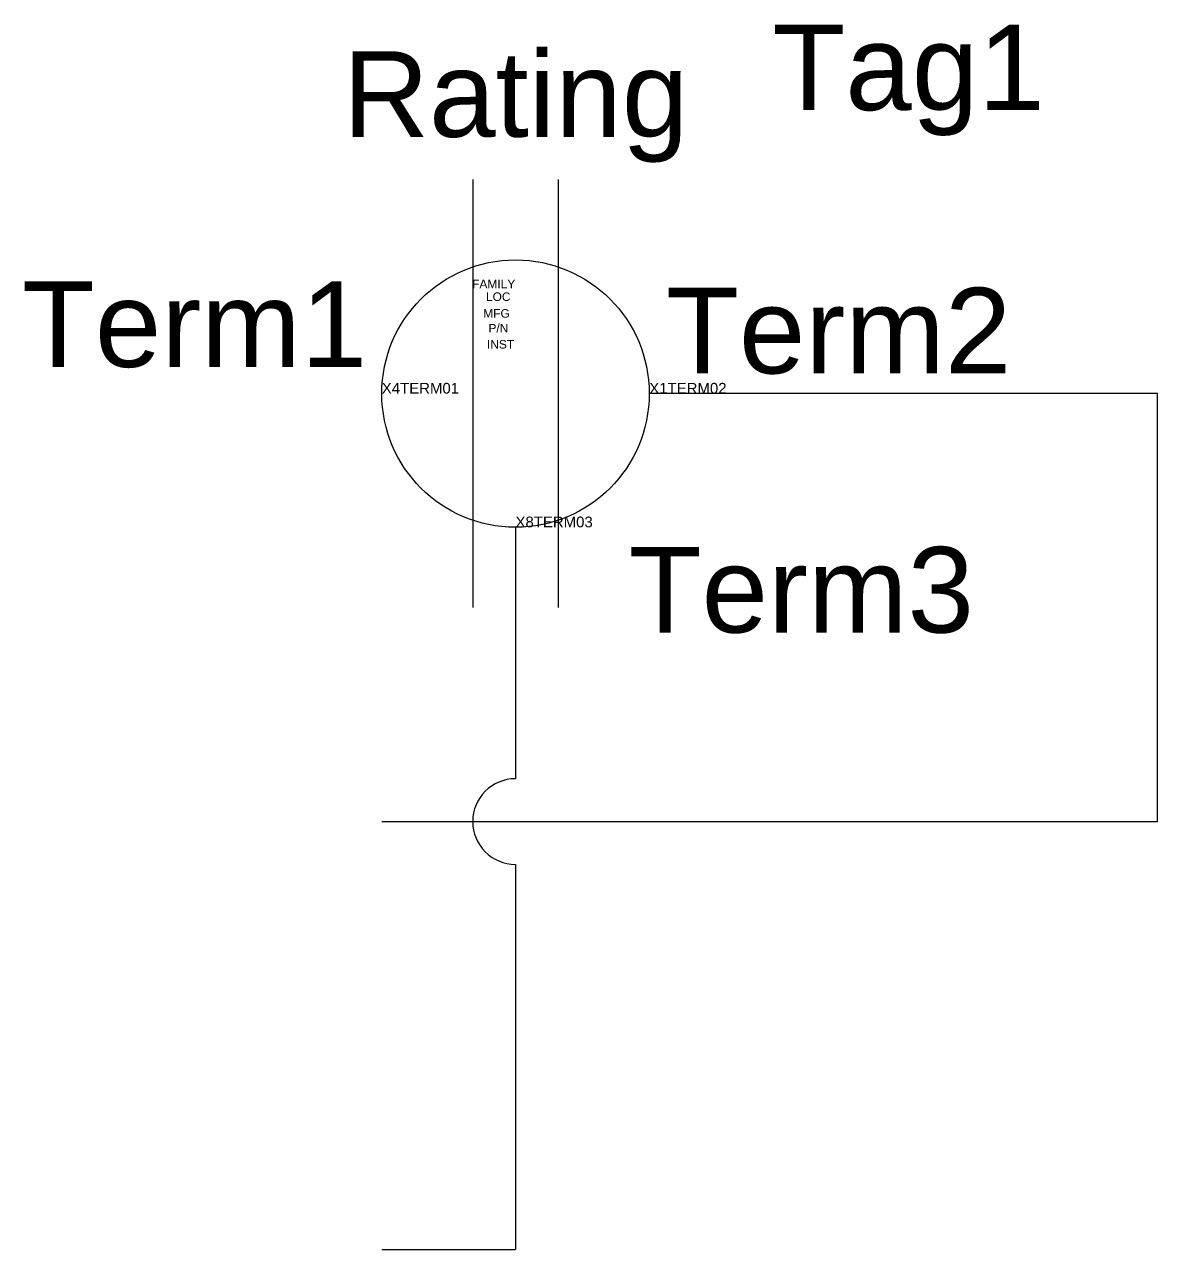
# Model space of a CAD drawing. Header units: inches. Extents: x -0.42 to 3.89, y -1 to 0.43.
# Drawn here: x -0.417 to 0.906, y -1 to 0.431 of the extents above; entities outside this region: 3.
import ezdxf
from ezdxf.enums import TextEntityAlignment as Align

# ---------------------------------------------------------------- set-up
doc = ezdxf.new("R2010")
doc.units = ezdxf.units.IN
doc.header["$MEASUREMENT"] = 0
doc.layers.add('SYMS', color=7, linetype='Continuous')
doc.layers.add('WIRES', color=7, linetype='Continuous')
doc.styles.add('INERCONNECT TABLES', font='arial.ttf', dxfattribs={"height": 0.1})
doc.styles.add('WD', font='arial.ttf', dxfattribs={"height": 1})

msp = doc.modelspace()

# ---------------------------------------------------------------- linework, layer by layer
for p, q in [((0.1063, 0.25), (0.1063, -0.25)), ((0.2062, 0.25), (0.2062, -0.25))]:
    msp.add_line(p, q)
at = {"layer": 'SYMS'}
msp.add_circle((0.1562, 0), 0.1562, dxfattribs=at)
at = {"layer": 'WIRES'}
for p, q in [((0.9062, 0), (0.3125, 0)), ((0.9062, -0.5), (0.9062, 0)), ((0.1562, -0.1562), (0.1562, -0.45)), ((0, -0.5), (0.9062, -0.5)), ((0.1562, -0.55), (0.1562, -1)), ((0, -1), (0.1562, -1))]:
    msp.add_line(p, q, dxfattribs=at)
msp.add_arc((0.1562, -0.5), 0.05, 90, 270, dxfattribs=at)

# ---------------------------------------------------------------- texts
at = {"style": 'INERCONNECT TABLES', "flags": 8}
for tag, text, p in [('Tag1', 'RECP', (0.4562, 0.3812)), ('Desc1', '', (3.5, -0.35)), ('Desc2', '', (3.5, -0.5)), ('Desc3', '', (3.5, -0.65))]:
    msp.add_attdef(tag, text=text, height=0.1, dxfattribs=at).set_placement(p, align=Align.MIDDLE_LEFT)
msp.add_attdef('Rating', text='', height=0.1, dxfattribs=at).set_placement((0.1562, 0.3), align=Align.CENTER)
at = {"linetype": 'Continuous', "style": 'INERCONNECT TABLES', "flags": 8}
msp.add_attdef('Term1', text='L', height=0.1, dxfattribs=at).set_placement((-0.017, 0.1311), align=Align.TOP_RIGHT)
at = {"style": 'WD', "flags": 9}
for tag, p, s, height in [('FAMILY', (0.1055, 0.1231), 'RECP', 0.01), ('X4TERM01', (0, 0), '', 0.0125), ('X1TERM02', (0.3125, 0), '', 0.0125), ('X8TERM03', (0.1562, -0.1562), '', 0.0125)]:
    msp.add_attdef(tag, p, s, height=height, dxfattribs=at)
at = {"linetype": 'Continuous', "style": 'WD', "flags": 9}
for tag, p in [('LOC', (0.136, 0.1082)), ('MFG', (0.134, 0.0887)), ('P/N', (0.1362, 0.0714))]:
    msp.add_attdef(tag, text='', height=0.01, dxfattribs=at).set_placement(p, align=Align.CENTER)
at = {"linetype": 'Continuous', "style": 'INERCONNECT TABLES', "flags": 8}
for tag, text, p in [('Term2', 'N', (0.3319, 0.1236)), ('Term3', 'GND', (0.2883, -0.1792))]:
    msp.add_attdef(tag, text=text, height=0.1, dxfattribs=at).set_placement(p, align=Align.TOP_LEFT)
at = {"linetype": 'Continuous', "style": 'WD', "flags": 9}
msp.add_attdef('INST', (0.1228, 0.0526), '', height=0.01, dxfattribs=at)

doc.saveas('drawing.dxf')
